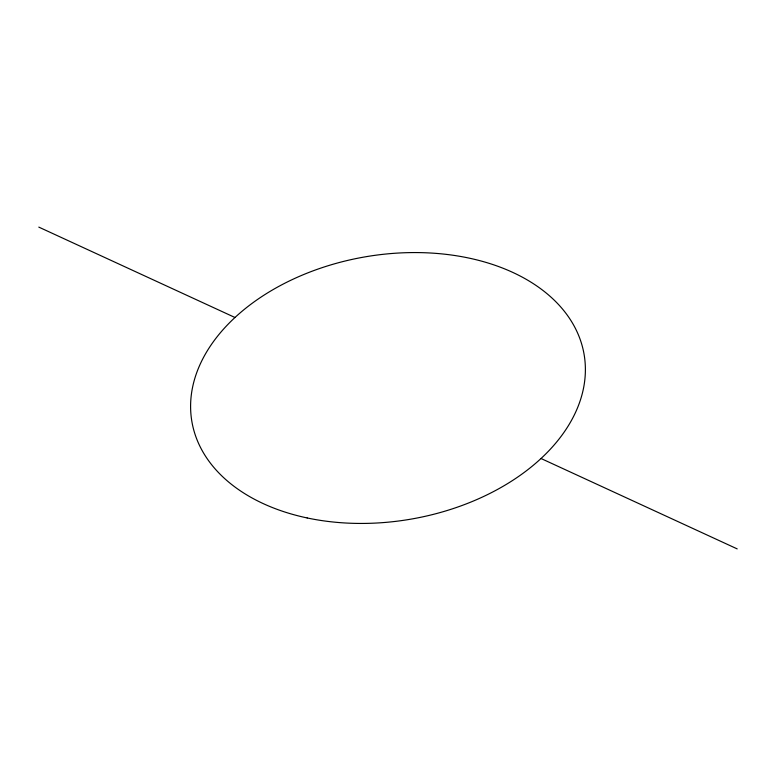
<?xml version="1.0" encoding="UTF-8"?>
<svg xmlns="http://www.w3.org/2000/svg" width="776" height="776" viewBox="0 0 776 776"><rect width="100%" height="100%" fill="white"/><g stroke="black" fill="none" stroke-linecap="round" stroke-linejoin="round"><path stroke-width="1.16" d="M38.8 227.106L234.982 317.5M541.018 458.5L737.2 548.894M307.16 517.951A198.957 133.123 -9.7 0 0 584.367 356.087A198.957 133.123 -9.7 0 0 272.463 289.972A198.957 133.123 -9.7 0 0 307.16 517.951"/></g></svg>
